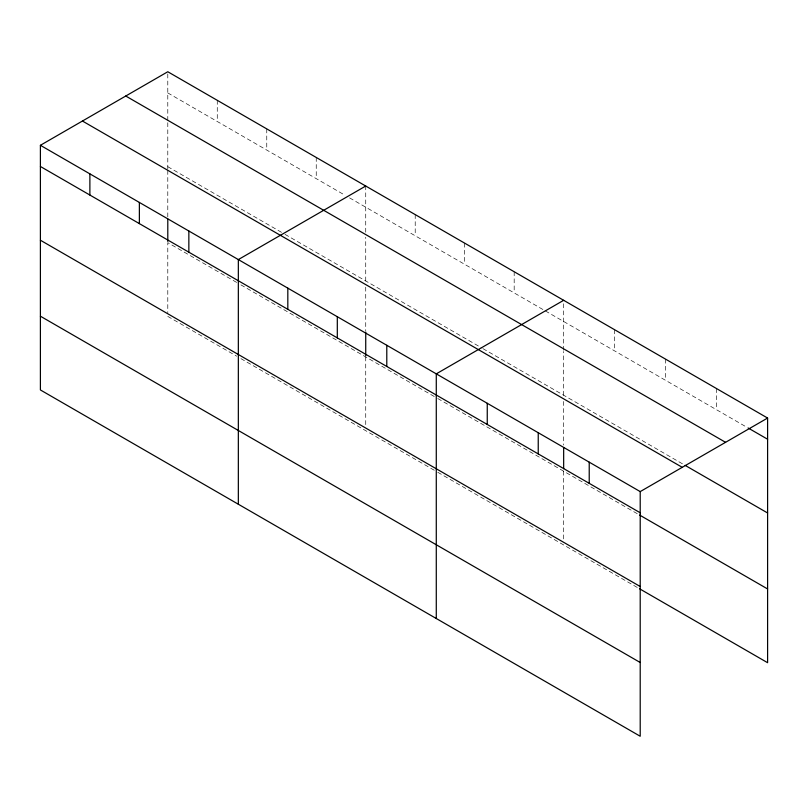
<?xml version="1.0" encoding="UTF-8"?>
<svg xmlns="http://www.w3.org/2000/svg" width="808" height="808" viewBox="0 0 808 808"><rect width="100%" height="100%" fill="white"/><g stroke="black" fill="none" stroke-linecap="round" stroke-linejoin="round"><path stroke-width="0.61" stroke-dasharray="4.04 3.03" d="M167.791 169.165L167.791 121.675M167.791 120.432L167.791 71.75M365.731 280.952L365.731 237.209M365.731 232.209L365.731 186.032M563.661 395.233L563.661 351.49M563.661 350.238L563.661 300.303M167.791 92.93L345.289 195.405M349.591 197.889L544.299 310.312M545.38 310.929L746.986 427.331M167.791 166.68L283.972 233.754M285.042 234.371L481.911 348.036M482.982 348.652L684.073 464.751M236.633 282.406L167.791 242.653L167.791 312.656M240.936 284.891L436.724 397.93M437.805 398.546L638.512 514.423M167.791 316.403L236.633 356.156M240.936 358.641L436.724 471.67M437.805 472.296L638.512 588.173M716.615 388.618L716.615 409.797M665.63 359.176L665.63 380.356M614.646 329.745L614.646 350.924M563.661 401.465L563.661 445.056M563.661 471.216L563.661 539.956M514.181 271.74L514.181 292.92M464.691 243.168L464.691 264.347M415.211 214.595L415.211 235.774M365.731 287.183L365.731 330.775M365.731 356.934L365.731 425.685M316.241 157.459L316.241 178.639M266.761 128.886L266.761 150.066M217.271 100.323L217.271 121.503M167.791 170.417L167.791 217.746"/><path stroke-width="1.21" d="M40.4 145.299L640.209 491.597L640.209 736.25L40.4 389.951L40.4 145.299L167.791 71.75L767.6 418.049L767.6 662.701L639.603 588.8M365.731 186.032L238.34 259.58L238.34 504.232M563.661 300.303L436.28 373.851L436.28 618.504M640.209 491.597L767.6 418.049M748.077 427.957L767.6 439.229M125.755 96.021L725.564 442.319M685.154 465.378L767.6 512.979M82.436 121.028L682.245 467.327M40.4 166.478L640.209 512.777M639.603 515.049L767.6 588.951M40.4 240.228L640.209 586.517M40.4 316.201L640.209 662.499M589.224 462.166L589.224 483.346M563.661 447.551L563.661 468.721M538.239 432.724L538.239 453.904M487.254 403.293L487.254 424.473M386.79 345.289L386.79 366.468M365.731 332.027L365.731 355.692M337.31 316.716L337.31 337.896M287.82 288.143L287.82 309.323M188.85 231.007L188.85 252.187M167.791 218.988L167.791 241.41M139.37 202.434L139.37 223.614M89.88 173.871L89.88 195.051"/></g></svg>
